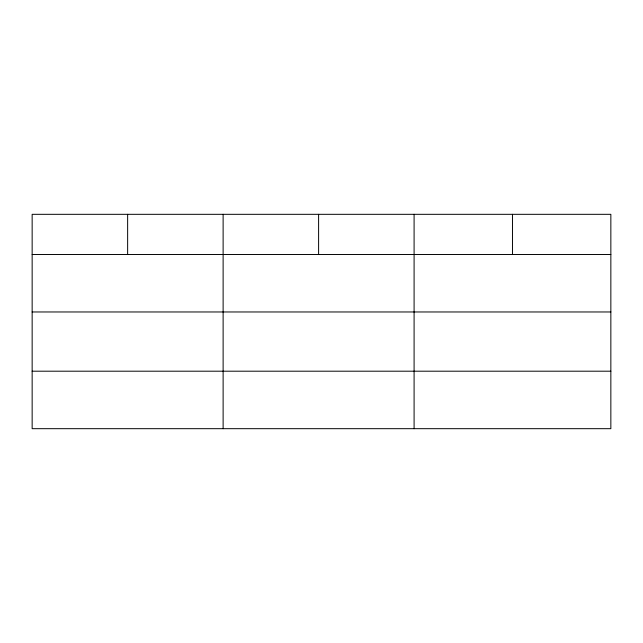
<?xml version="1.0" encoding="UTF-8"?>
<svg xmlns="http://www.w3.org/2000/svg" width="643" height="643" viewBox="0 0 643 643"><rect width="100%" height="100%" fill="white"/><g stroke="black" fill="none" stroke-linecap="round" stroke-linejoin="round"><path stroke-width="0.96" d="M610.85 311.968L610.85 214.32L32.15 214.32L32.15 428.68L610.85 428.68L610.85 311.968L32.15 311.968M32.15 254.483L610.85 254.483M32.15 371.196L610.85 371.196M512.471 214.32L512.471 254.483M414.092 214.32L414.092 428.68M318.606 214.32L318.606 254.483M223.121 214.32L223.121 428.68M127.636 214.32L127.636 254.483"/></g></svg>
